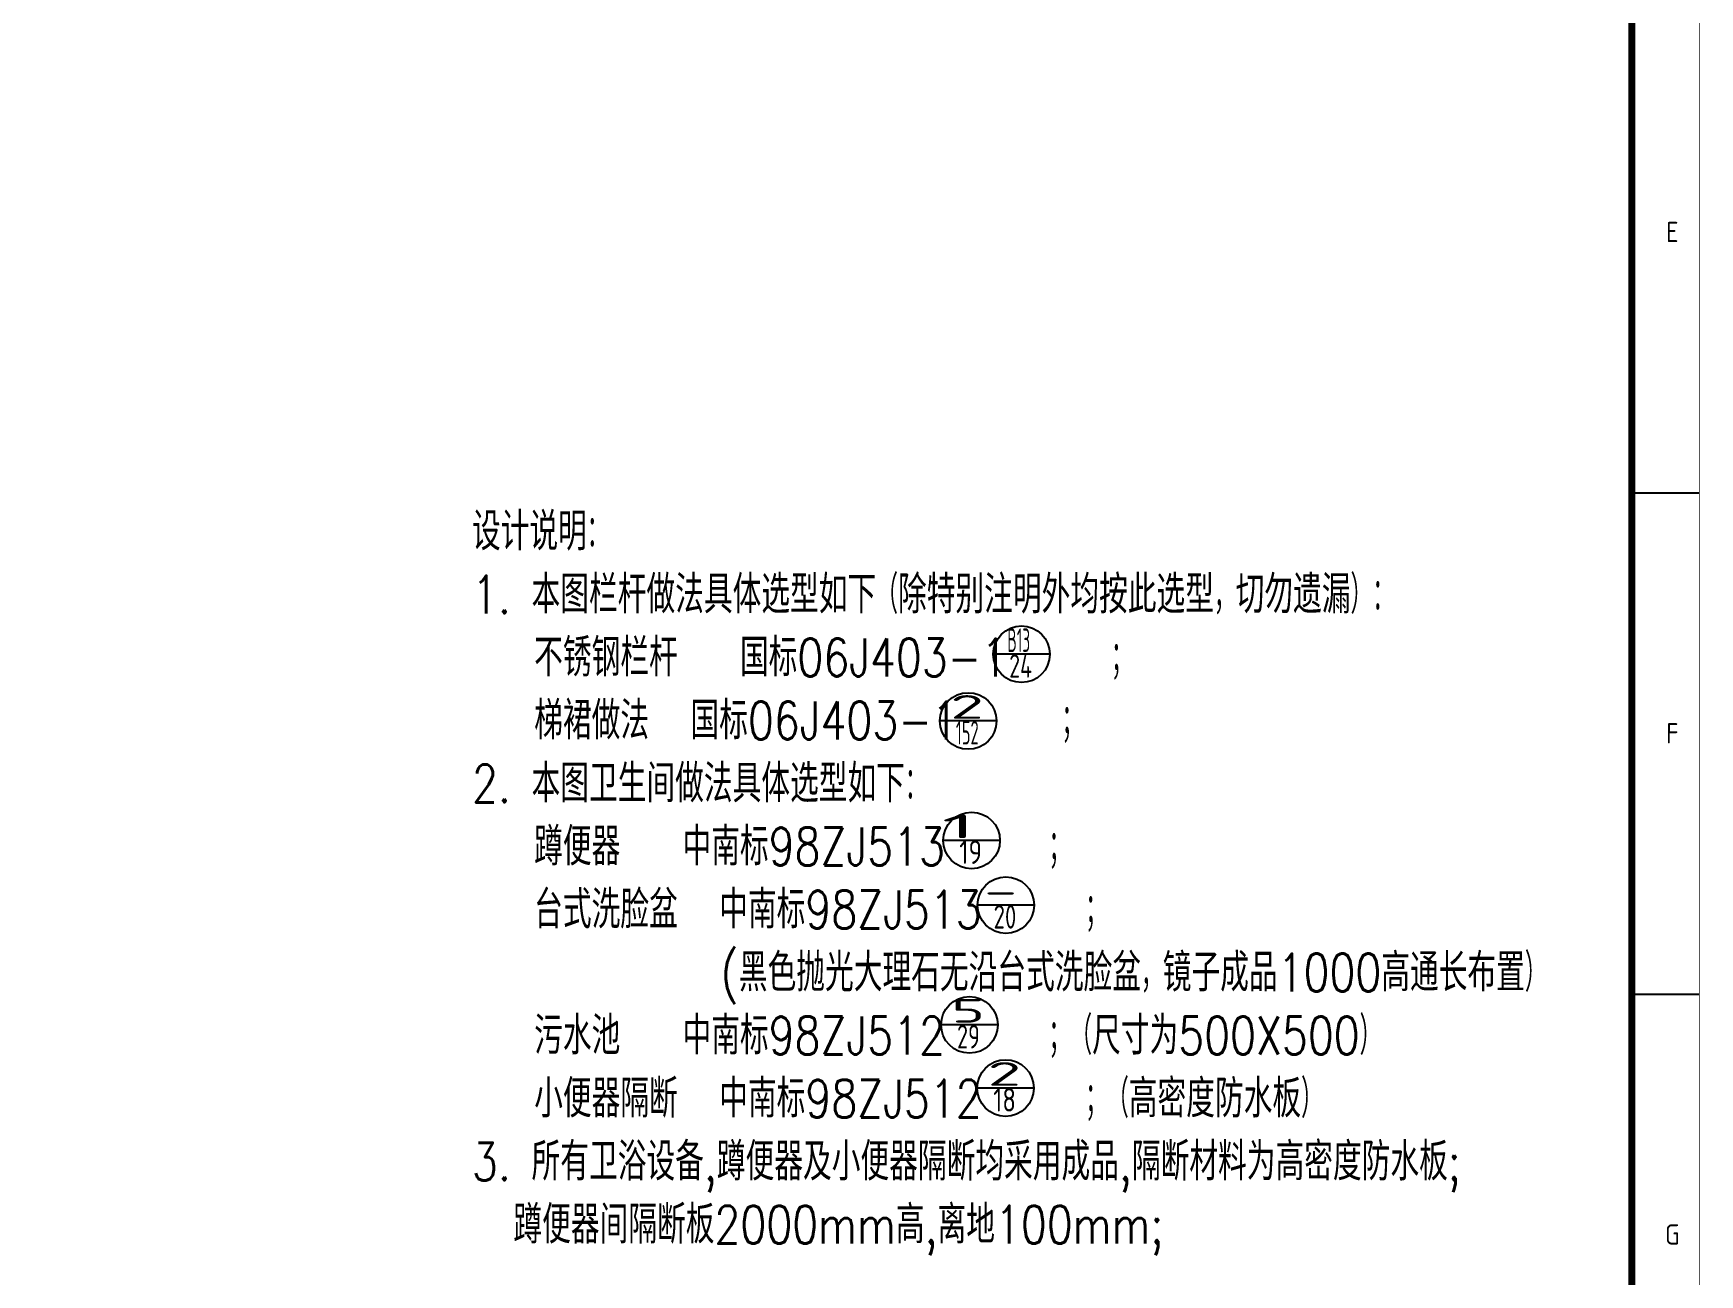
# Model space of a CAD drawing. Extents: x -93062 to 326984, y -142534 to 91021.
# Drawn here: x 181799 to 194144, y -27832 to -18638 of the extents above; entities that cross this region are included whole.
import ezdxf
from ezdxf.enums import TextEntityAlignment as Align

# ---------------------------------------------------------------- set-up
doc = ezdxf.new("R2010")
doc.units = 0
doc.header["$LTSCALE"] = 1000
doc.header["$MEASUREMENT"] = 0
doc.layers.get('0').update_dxf_attribs({"color": 8})
doc.layers.add('TEXT', color=8, linetype='Continuous')
doc.styles.get("Standard").update_dxf_attribs({"font": 'gbenor.shx', "bigfont": 'gbcbig.shx'})
doc.styles.add('TK', font='GEDITXT.SHX', dxfattribs={"width": 0.85, "height": 3.5, "bigfont": 'DXT.SHX'})

# ---------------------------------------------------------------- blocks, each defined once
blk = doc.blocks.new('GEDI_WK_A11')
at = {"color": 3}
for p, q in [((1040, 222.75), (1050, 222.75)), ((1040, 148.5), (1050, 148.5))]:
    blk.add_line(p, q, dxfattribs=at)
for points, const_width in [([(0, 0), (1050, 0), (1050, 594), (0, 594)], 0.1), ([(25, 10), (1040, 10), (1040, 584), (25, 584)], 1)]:
    blk.add_lwpolyline(points, close=True, dxfattribs=dict(at, const_width=const_width))
for s, p in [('E', (1046, 259.88)), ('F', (1046, 185.62)), ('G', (1046, 111.38))]:
    blk.add_text(s, height=3, dxfattribs=at).set_placement(p, align=Align.CENTER)
blk = doc.blocks.new('A$C024A6866')
blk.add_blockref('GEDI_WK_A11', (0, 0))
at = {"style": 'TK', "width": 0.85}
for tag, height, p in [('PROJECTNAME', 4.75, (985, 44)), ('PHASE', 4, (1027, 44)), ('DRAWINGNAME', 4.75, (995, 31))]:
    blk.add_attdef(tag, text='', height=height, dxfattribs=at).set_placement(p, align=Align.MIDDLE_CENTER)
for tag, p, height in [('APPROVE', (872, 32.75), 3.5), ('DESIGN', (917, 32.75), 3.5), ('REVIEW1', (872, 25.75), 3.5), ('DRAW', (917, 25.75), 3.5), ('REVIEW2', (872, 18.75), 3.5), ('PROPORTION', (917, 18.75), 3.5), ('DRAWINGNUMBER', (967, 18.5), 4), ('CHECK', (872, 11.75), 3.5), ('DATE', (917, 11.75), 3.5), ('VERSION', (1033, 11.75), 3.5)]:
    blk.add_attdef(tag, p, '', height=height, dxfattribs=at)
blk = doc.blocks.new('sgdsg')
at = {"xscale": 50, "yscale": 50, "zscale": 50}
blk.add_blockref('A$C024A6866', (-52500, 0), dxfattribs=at)

msp = doc.modelspace()

# ---------------------------------------------------------------- linework, layer by layer
at = {"layer": 'TEXT'}
for p, q in [((189330.1, -23236.5), (188910.7, -23236.5)), ((188934.9, -23730.8), (188515.6, -23730.8)), ((188960.2, -24615.5), (188540.8, -24615.5)), ((189214.2, -25094.5), (188794.8, -25094.5)), ((188943.7, -25982), (188524.3, -25982)), ((189211.7, -26449.5), (188792.3, -26449.5))]:
    msp.add_line(p, q, dxfattribs=at)
for centre in [(189120.4, -23236.5), (188725.2, -23730.8), (188750.5, -24615.5), (189004.5, -25094.5), (188734, -25982), (189002, -26449.5)]:
    msp.add_circle(centre, 209.7, dxfattribs=at)

# ---------------------------------------------------------------- block references
msp.add_blockref('sgdsg', (194142, -33178))

# ---------------------------------------------------------------- texts
for s, height, width, p, p2 in [('B13', 174.72, 0.612861, (189015, -23219.7), (189183.7, -23219.7)), ('24', 174.72, 0.85865, (189029, -23410.7), (189197.7, -23410.7)), ('2', 174.7, 2.79686, (188592.1, -23713.9), (188840.5, -23713.9)), ('152', 174.72, 0.640409, (188633.8, -23904.9), (188802.6, -23904.9)), ('1', 174.7, 4.875, (188530.1, -24598.6), (188778.5, -24598.6)), ('19', 174.72, 1.03351, (188659.1, -24789.6), (188827.8, -24789.6)), ('-', 174.7, 3.102273, (188841.5, -25077.6), (189089.9, -25077.6)), ('20', 174.72, 0.926758, (188913.1, -25268.6), (189081.8, -25268.6)), ('5', 174.7, 2.884999, (188600.8, -25965.1), (188849.3, -25965.1)), ('29', 174.72, 0.877106, (188642.6, -26156.1), (188811.3, -26156.1)), ('2', 174.7, 2.79686, (188868.8, -26432.6), (189117.3, -26432.6)), ('18', 174.72, 1.103979, (188910.6, -26623.6), (189079.3, -26623.6))]:
    msp.add_text(s, height=height, dxfattribs=dict(at, width=width)).set_placement(p, p2, align=Align.FIT)
at = {"layer": 'TEXT', "insert": (185048.5, -21720), "char_height": 210, "width": 9221.651, "attachment_point": 1}
msp.add_mtext('{\\Fgeditxt,dxt|c134;\\H1.3333x;\\W0.8;\\P设计说明\\Fsimplex,gbcbig|c134;：\\Fgeditxt,dxt|c134;\\P1. 本图栏杆做法具体选型如下\\Fsimplex,gbcbig|c134;（\\Fgeditxt,dxt|c134;除特别注明外均按此选型\\Fsimplex,gbcbig|c134;，\\Fgeditxt,dxt|c134;切勿遗漏\\Fsimplex,gbcbig|c134;）：\\Fgeditxt,dxt|c134;\\P   不锈钢栏杆   国标06J403-1     \\Fsimplex,gbcbig|c134;；\\Fgeditxt,dxt|c134;   \\P   梯裙做法  国标06J403-1     \\Fsimplex,gbcbig|c134;；\\Fgeditxt,dxt|c134;   \\P2. 本图卫生间做法具体选型如下\\Fsimplex,gbcbig|c134;：\\Fgeditxt,dxt|c134; \\P   蹲便器   中南标98ZJ513     \\Fsimplex,gbcbig|c134;；\\Fgeditxt,dxt|c134; \\P   台式洗脸盆  中南标98ZJ513     \\Fsimplex,gbcbig|c134;；\\Fgeditxt,dxt|c134;\\P            (黑色抛光大理石无沿台式洗脸盆\\Fsimplex,gbcbig|c134;，\\Fgeditxt,dxt|c134;镜子成品1000高通长布置\\Fsimplex,gbcbig|c134;）\\Fgeditxt,dxt|c134;\\P   污水池   中南标98ZJ512     \\Fsimplex,gbcbig|c134;；（\\Fgeditxt,dxt|c134;尺寸为500X500\\Fsimplex,gbcbig|c134;）\\Fgeditxt,dxt|c134;\\P   小便器隔断  中南标98ZJ512     \\Fsimplex,gbcbig|c134;；（\\Fgeditxt,dxt|c134;高密度防水板\\Fsimplex,gbcbig|c134;）\\Fgeditxt,dxt|c134;\\P3. 所有卫浴设备,蹲便器及小便器隔断均采用成品,隔断材料为高密度防水板;\\P  蹲便器间隔断板2000mm高,离地100mm;\\P   \\P     \\P   \\P}\\P  ', dxfattribs=at)

doc.saveas('drawing.dxf')
